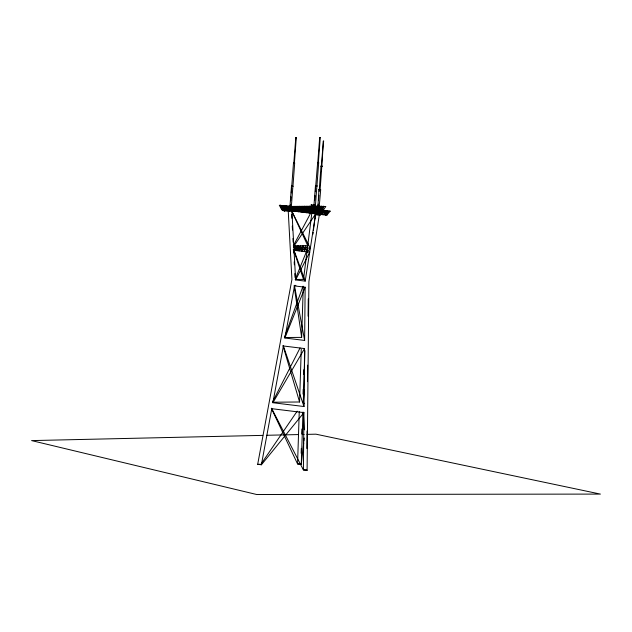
<?xml version="1.0" encoding="UTF-8"?>
<svg xmlns="http://www.w3.org/2000/svg" width="632" height="632" viewBox="0 0 632 632"><rect width="100%" height="100%" fill="white"/><g stroke="black" fill="none" stroke-linecap="round" stroke-linejoin="round"><path stroke-width="0.95" d="M288.208 210.472L291.921 279.486L257.69 464.315L261.403 464.773L271.784 408.691L303.945 412.633L303.392 469.916L307.097 470.366L308.906 281.572L319.389 214.288L315.684 213.837L293.817 246.275L296.368 250.596L299.315 246.946L301.867 251.267L304.814 247.625L307.365 251.939L310.312 248.297L291.439 210.44L291.621 207.241M304 406.526L304.553 348.572L283.397 345.981L272.89 402.718L304 406.526L283.397 345.981M304.632 340.435L305.145 287.22L294.52 285.917L284.874 338.009L304.632 340.435L294.52 285.917M306.836 448.467L307.002 430.945M307.468 381.673L307.626 365.154M308.1 316.197L308.266 298.881M299.252 411.606L297.569 463.943L301.274 464.402L303.723 442.898M272.416 402.236L299.568 401.984L301.259 349.22M284.4 337.528L301.646 337.37L303.289 286.304M301.148 453.255L301.306 448.404M301.772 433.868L301.93 429.025M303.052 394.115L303.21 389.225M303.676 374.563L303.834 369.68M301.274 464.402L302.965 412.064M304.592 403.793L303.273 402.434L304.94 350.649M296.368 250.596L296.566 246.614M299.118 250.928L299.315 246.946M301.867 251.267L302.064 247.286M304.616 251.599L304.814 247.625M307.365 251.939L307.563 247.957M315.408 218.403L315.889 210.701L313.804 210.274L291.439 210.44L317.019 213.584M327.431 210.819L327.131 214.825L318.876 213.814L319.176 209.808L330.18 211.151L327.131 214.825L325.804 215.07L281.801 209.682L282.101 205.677M317.43 210.669L284.621 210.97L282.615 210.519L282.915 206.514M289.835 206.214L279.352 205.337L281.801 209.682L283.128 209.437L283.428 205.432M284.55 210.022L284.85 206.016L281.801 209.682M289.812 210.456L282.615 210.519L280.513 206.538L282.528 206.988L284.621 210.97L284.921 206.964M285.016 210.495L285.316 206.49L287.41 210.48L290.112 206.443L292.213 210.432L294.915 206.403L297.016 210.385L299.71 206.356L301.812 210.345L304.513 206.308L306.615 210.298L309.317 206.269L311.41 210.251L314.112 206.222L316.213 210.203L318.37 206.98M285.877 209.777L286.178 205.763L283.128 209.437L280.679 205.092M287.023 210.954L287.323 206.941L289.424 210.93L292.126 206.893L294.22 210.883L296.922 206.854L299.023 210.835L301.725 206.806L303.818 210.796L306.52 206.759L308.621 210.748L311.323 206.719L313.425 210.701L316.126 206.672L317.382 209.066M330.18 211.151L328.853 211.404L325.804 215.07L323.355 210.725L320.298 214.398L317.849 210.053L314.799 213.727L312.35 209.382L309.301 213.055L306.852 208.71L303.802 212.376L301.353 208.031L298.296 211.704L295.847 207.359L292.798 211.033L290.349 206.688L287.299 210.361L287.6 206.348M287.41 210.48L287.718 206.467M290.459 207.904L288.627 210.108L288.927 206.103M289.424 210.93L289.725 206.917M290.412 210.503L291.392 210.693L289.646 210.559L291.478 186.14L292.253 186.085M289.93 208.852L290.112 206.443L280.513 206.538M290.135 208.536L290.428 204.634M290.728 200.723L291.02 196.813M291.312 192.91L291.676 188.028M294.18 162.78L294.694 162.866L292.956 186.235L292.363 186.258L291.755 186.148L293.509 162.764L294.417 162.89L296.282 137.776L295.752 137.752L296.25 137.784M290.048 210.693L290.349 206.688M295.792 137.713L293.825 162.787L294.394 162.835L293.532 162.78M292.9 186.156L291.044 210.725L291.913 210.922L295.626 279.944L305.201 281.114L315.684 213.837L317.675 213.861M291.826 210.906L292.126 206.893M292.213 210.432L292.513 206.419M292.798 211.033L293.098 207.02M294.22 210.883L294.425 206.775M294.615 210.409L294.915 206.403M295.547 211.365L295.847 207.359M296.621 210.859L296.922 206.854M296.874 211.12L297.317 206.38M298.296 211.704L298.596 207.699M299.023 210.835L299.323 206.83M299.41 210.361L299.71 206.356M317.351 212.012L316.126 213.482L313.677 209.137L310.628 212.802L308.179 208.457L305.13 212.131L302.681 207.786L299.623 211.459L299.931 207.446M301.045 212.044L301.353 208.031M301.425 210.812L301.725 206.806M301.812 210.345L302.112 206.332M302.38 211.791L302.681 207.786M303.818 210.796L304.126 206.782M303.802 212.376L304.103 208.37M304.213 210.322L304.513 206.308M305.13 212.131L305.43 208.125M306.22 210.772L306.52 206.759M306.615 210.298L306.915 206.285M306.552 212.715L306.852 208.71M307.879 212.47L308.179 208.457M308.621 210.748L308.922 206.743M309.008 210.274L309.317 206.269M309.301 213.055L309.601 209.042M310.628 212.802L310.928 208.797M311.023 210.725L311.323 206.719M318.757 209.318L320.858 211.475L320.211 215.125L316.869 214.92L311.268 209.176L311.568 205.163M311.41 210.251L311.71 206.245M311.615 209.532L311.916 205.526L311.268 209.176L313.772 209.326M316.822 210.551L316.166 214.201L316.118 209.832L315.471 213.482L315.423 209.121L314.768 212.763L314.72 208.402L314.065 212.044L314.017 207.683L313.369 211.333L313.314 206.964L312.666 210.614L312.619 206.245L311.963 209.895L312.263 205.882M312.05 213.387L312.619 206.245M312.666 210.614L312.966 206.601M313.014 210.97L313.314 206.964M313.369 211.333L313.725 206.696M313.377 213.142L315.455 185.911L316.324 185.895M313.717 211.688L314.112 206.222L291.739 206.427M315.518 185.942L317.209 186.021L315.731 185.919L317.659 162.503L318.694 162.629L314.799 213.727M314.12 208.315L314.412 204.405M314.704 200.502L315.076 195.612M315.368 191.709L315.66 187.799M314.065 212.044L314.373 208.039M314.42 212.407L314.72 208.402M320.266 137.547L318.37 162.614L317.785 162.503L319.689 137.507L320.258 137.555L319.697 137.515M314.768 212.763L315.068 208.758M315.076 208.133L315.257 205.724L317.706 208.244M315.115 213.126L315.605 206.087M315.652 210.456L315.953 206.443L315.305 210.093L315.257 205.724M315.471 213.482L315.771 209.476M315.818 210.677L316.126 206.672M314.957 209.737L317.406 212.249L317.359 207.881L316.703 211.53L316.656 207.162L316.008 210.812L316.308 206.806M315.818 213.845L316.514 206.198M316.166 214.201L316.656 207.162M316.521 214.564L317.003 207.525M317.059 211.894L317.359 207.881M319.508 189.442L318.963 189.505L317.469 213.861M317.406 212.249L317.588 209.848M317.912 207.999L318.204 204.089M318.504 200.186L318.868 195.296M319.16 191.393L320.993 166.129L321.514 166.137M317.548 214.066L317.849 210.053M321.743 166.121L321.301 166.208L323.402 141.086L321.878 166.192M321.838 166.177L320.132 189.521L320.708 189.608L318.528 214.098L319.152 214.043L319.46 210.037L318.805 213.687L320.211 215.125M318.868 212.889L319.105 209.682M319.855 214.769L319.808 210.401M320.298 214.398L320.922 206.625L323.023 210.614L319.018 210.653M318.615 210.187L321.009 210.164L318.915 206.174L325.725 206.585L323.023 210.614L321.009 210.164L321.309 206.15M327.131 214.825L324.682 210.48L321.625 214.153L321.933 210.14M323.023 210.614L323.323 206.601M323.047 214.738L323.355 210.725M324.382 214.493L324.682 210.48M325.804 215.07L326.104 211.064M303.273 402.434L304.34 389.699M293.73 246.583L295.286 249.735L295.744 245.769M297.688 249.711L298.146 245.745L300.082 249.687L302.941 245.698L304.885 249.64L307.745 245.658L291.85 211.317M300.082 249.687L300.54 245.722M302.483 249.664L302.941 245.698M304.885 249.64L305.343 245.682M303.945 440.946L304.284 438.008M313.409 230.467L315.889 210.701L312.184 210.243L303.51 279.383L295.152 279.463M315.068 213.039L315.423 210.211L317.809 210.195M312.935 234.235L313.172 232.347M316.869 214.92L317.525 211.27L311.213 204.808L311.268 209.176M284.732 336.611L302.989 286.264M284.874 338.009L305.145 287.22M295.523 278.554L307.231 249.695M295.626 279.944L309.704 252.223L294.03 250.304L305.201 281.114M272.866 401.36L300.05 347.948M312.184 210.243L293.343 245.793L307.745 245.658M272.89 402.718L304.553 348.572M282.615 210.519L285.316 206.49M284.621 210.97L287.323 206.941M318.765 209.856L320.922 206.625M321.009 210.164L323.71 206.135M261.474 463.485L297.174 411.163M295.286 249.735L298.146 245.745M303.945 412.633L261.403 464.773L260.929 464.291L257.69 464.315M291.755 186.148L292.347 186.124M322.178 166.232L321.759 166.248M315.731 185.919L316.174 185.887M323.758 141.149L323.228 141.118M321.317 166.145L321.885 166.137M320.44 189.6L319.531 189.474M262.801 435.377L31.6 440.591L256.679 494.508L600.4 494.09L315.929 434.176L307.073 434.374M266.736 435.282L298.217 434.571M302.159 434.484L304.126 434.445M315.724 206.206L318.109 206.182M282.528 206.988L325.725 206.585M317.485 214.074L320.724 214.043M293.248 249.751L306.923 249.624M294.046 285.435L295.902 285.411M299.995 463.92L297.569 463.943L271.31 408.209M305.817 469.892L303.392 469.916L271.784 408.691M292.885 186.306L291.534 186.163M320.361 189.671L318.963 189.505M311.213 204.808L314.554 205.013M317.525 211.27L320.858 211.475M317.801 162.621L318.386 162.543M317.951 162.598L317.517 162.558M317.319 209.579L291.676 206.435L294.125 210.788L297.174 207.114L299.623 211.459M279.352 205.337L328.853 211.404M283.128 209.437L289.535 210.219M293.817 246.275L310.312 248.297M305.359 279.605L303.51 279.383L293.556 249.822L293.73 253.053M318.236 162.566L318.67 162.606M321.451 166.192L320.993 166.129M306.631 469.884L307.097 470.366M319.176 209.808L321.625 214.153M286.178 205.763L288.627 210.108M284.85 206.016L287.299 210.361M282.931 345.491L299.568 401.984M294.188 286.391L301.646 337.37M303.305 412.301L304.316 429.871M291.652 214.351L291.858 218.269M292.284 226.098L292.49 230.016M292.948 238.493L293.145 242.143M294.204 261.853L294.362 264.784M294.836 273.593L295.049 277.503M319.46 210.037L319.508 214.406M315.953 206.443L316.008 210.812M311.916 205.526L311.963 209.895"/></g></svg>
